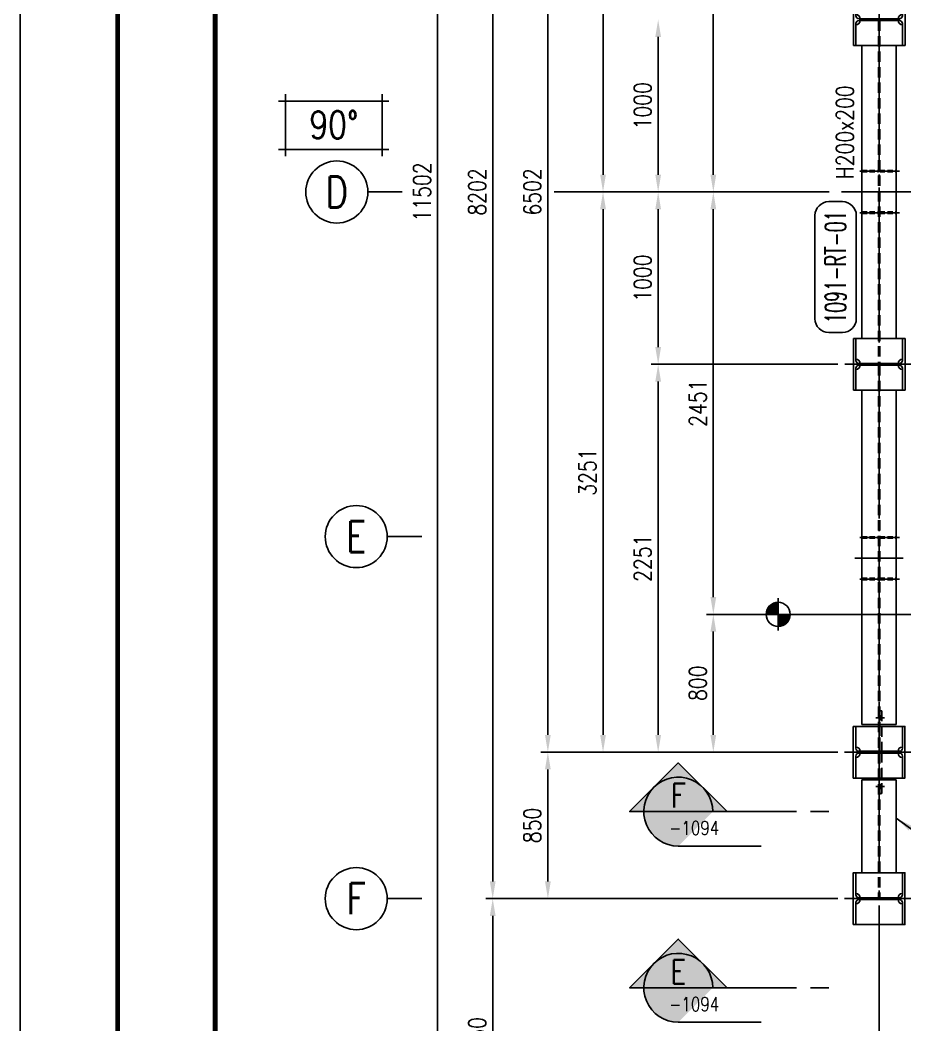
# Model space of a CAD drawing. Header units: millimetres. Extents: x 0 to 232280, y -26939 to 23794.
# Drawn here: x 91015 to 96150, y 8625 to 14456 of the extents above; entities that cross this region are included whole.
import ezdxf
from ezdxf.enums import TextEntityAlignment as Align

# ---------------------------------------------------------------- set-up
doc = ezdxf.new("R2010")
doc.units = ezdxf.units.MM
doc.header["$LTSCALE"] = 30
doc.linetypes.add('JNK-CENTER', pattern=[34, 30, -1.5, 1, -1.5])
doc.linetypes.add('JNK-HIDDEN', pattern=[3, 2, -1])
for name, color, linetype in [('CEN-R', 1, 'JNK-CENTER'), ('CON-C', 4, 'Continuous'), ('CON-G', 3, 'Continuous'), ('CON-W', 7, 'Continuous'), ('CON-Y', 2, 'Continuous'), ('Dim-W', 7, 'Continuous'), ('HID-Y', 2, 'JNK-HIDDEN'), ('STL-OBJT', 7, 'Continuous')]:
    doc.layers.add(name, color=color, linetype=linetype)
doc.styles.add('SIMPLEX', font='simplex.shx', dxfattribs={"width": 0.8})
doc.dimstyles.new('DIM40', dxfattribs={"dimscale": 40, "dimtxt": 2.5, "dimasz": 2.5, "dimexe": 1, "dimexo": 1, "dimgap": 1, "dimtad": 1, "dimdec": 0, "dimdsep": 46, "dimtxsty": 'SIMPLEX', "dimcen": 0, "dimclrd": 7, "dimclre": 7, "dimclrt": 2, "dimadec": 1, "dimazin": 2, "dimtfac": 1, "dimtdec": 0, "dimtix": 1, "dimtmove": 2, "dimatfit": 2, "dimfxl": 1, "dimtolj": 1, "dimtzin": 0, "dimarcsym": 1})

# ---------------------------------------------------------------- blocks, each defined once
blk = doc.blocks.new('TITLE')
at = {"color": 7}
blk.add_line((0, 0), (0, 594.8536585365848), dxfattribs=at)
at = {"color": 7, "const_width": 0.7073170731707307}
for points in [[(14.14634146340063, 577.1707317073162), (14.14634146340063, 17.68292682926827)], [(28.29268292683742, 17.68292682926827), (28.29268292683742, 577.5243902439012)]]:
    blk.add_lwpolyline(points, dxfattribs=at)
blk = doc.blocks.new('*D1491')
at = {"layer": 'DEFPOINTS', "color": 0, "transparency": 16777216}
for p in [(95037.92447781574, 15909.904196635), (95037.92447781574, 13458.90419663489), (95749.84602613887, 13458.90419663489)]:
    blk.add_point(p, dxfattribs=at)
at = {"layer": 'Dim-W', "color": 7, "linetype": 'ByBlock', "lineweight": -2, "transparency": 16777216}
for p, q in [((95037.92447781574, 15809.904196635), (95037.92447781574, 13558.90419663489)), ((95709.84602613887, 13458.90419663489), (94997.92447781574, 13458.90419663489))]:
    blk.add_line(p, q, dxfattribs=at)
at = {"layer": 'Dim-W', "color": 7, "transparency": 16777216}
for points in [[(95021.25781114907, 15809.904196635), (95054.59114448242, 15809.904196635), (95037.92447781574, 15909.904196635)], [(95021.25781114907, 13558.90419663489), (95054.59114448242, 13558.90419663489), (95037.92447781574, 13458.90419663489)]]:
    blk.add_solid(points, dxfattribs=at)
at = {"layer": 'Dim-W', "color": 2, "transparency": 16777216, "insert": (94947.92447781574, 14684.40419663497), "char_height": 100, "attachment_point": 5, "rotation": 90, "style": 'SIMPLEX'}
blk.add_mtext('\\A1;2451', dxfattribs=at)
blk = doc.blocks.new('*D1492')
at = {"layer": 'DEFPOINTS', "color": 0, "transparency": 16777216}
for p in [(95037.92447781574, 11007.90419663478), (98277.84602612417, 11007.90419663478), (95799.84602614603, 10207.9041966349)]:
    blk.add_point(p, dxfattribs=at)
at = {"layer": 'Dim-W', "color": 7, "linetype": 'ByBlock', "lineweight": -2, "transparency": 16777216}
for p, q in [((98237.84602612417, 11007.90419663478), (94997.92447781574, 11007.90419663478)), ((95037.92447781574, 10307.9041966349), (95037.92447781574, 10907.90419663478)), ((95759.84602614603, 10207.9041966349), (94997.92447781574, 10207.9041966349))]:
    blk.add_line(p, q, dxfattribs=at)
at = {"layer": 'Dim-W', "color": 7, "transparency": 16777216}
for points in [[(95021.25781114907, 10907.90419663478), (95054.59114448242, 10907.90419663478), (95037.92447781574, 11007.90419663478)], [(95021.25781114907, 10307.9041966349), (95054.59114448242, 10307.9041966349), (95037.92447781574, 10207.9041966349)]]:
    blk.add_solid(points, dxfattribs=at)
at = {"layer": 'Dim-W', "color": 2, "transparency": 16777216, "insert": (94947.92447781574, 10607.90419663486), "char_height": 100, "attachment_point": 5, "rotation": 90, "style": 'SIMPLEX'}
blk.add_mtext('\\A1;800', dxfattribs=at)
blk = doc.blocks.new('*D1493')
at = {"layer": 'DEFPOINTS', "color": 0, "transparency": 16777216}
for p in [(95037.92447781574, 13458.90419663489), (95749.84602613887, 13458.90419663489), (95037.92447781574, 11007.90419663478)]:
    blk.add_point(p, dxfattribs=at)
at = {"layer": 'Dim-W', "color": 7, "linetype": 'ByBlock', "lineweight": -2, "transparency": 16777216}
for p, q in [((95709.84602613887, 13458.90419663489), (94997.92447781574, 13458.90419663489)), ((95037.92447781574, 11107.90419663478), (95037.92447781574, 13358.90419663489))]:
    blk.add_line(p, q, dxfattribs=at)
at = {"layer": 'Dim-W', "color": 7, "transparency": 16777216}
for points in [[(95021.25781114907, 13358.90419663489), (95054.59114448242, 13358.90419663489), (95037.92447781574, 13458.90419663489)], [(95021.25781114907, 11107.90419663478), (95054.59114448242, 11107.90419663478), (95037.92447781574, 11007.90419663478)]]:
    blk.add_solid(points, dxfattribs=at)
at = {"layer": 'Dim-W', "color": 2, "transparency": 16777216, "insert": (94947.92447781574, 12233.40419663485), "char_height": 100, "attachment_point": 5, "rotation": 90, "style": 'SIMPLEX'}
blk.add_mtext('\\A1;2451', dxfattribs=at)
blk = doc.blocks.new('*D1494')
at = {"layer": 'DEFPOINTS', "color": 0, "transparency": 16777216}
for p in [(95799.84602614603, 16709.90419663489), (94397.92447781574, 13458.90419663489), (95749.84602613887, 13458.90419663489)]:
    blk.add_point(p, dxfattribs=at)
at = {"layer": 'Dim-W', "color": 7, "linetype": 'ByBlock', "lineweight": -2, "transparency": 16777216}
for p, q in [((95759.84602614603, 16709.90419663489), (94357.92447781574, 16709.90419663489)), ((94397.92447781574, 16609.90419663489), (94397.92447781574, 13558.90419663489)), ((95709.84602613887, 13458.90419663489), (94357.92447781574, 13458.90419663489))]:
    blk.add_line(p, q, dxfattribs=at)
at = {"layer": 'Dim-W', "color": 7, "transparency": 16777216}
for points in [[(94381.25781114907, 16609.90419663489), (94414.59114448242, 16609.90419663489), (94397.92447781574, 16709.90419663489)], [(94381.25781114907, 13558.90419663489), (94414.59114448242, 13558.90419663489), (94397.92447781574, 13458.90419663489)]]:
    blk.add_solid(points, dxfattribs=at)
at = {"layer": 'Dim-W', "color": 2, "transparency": 16777216, "insert": (94307.92447781574, 15084.40419663489), "char_height": 100, "attachment_point": 5, "rotation": 90, "style": 'SIMPLEX'}
blk.add_mtext('\\A1;3251', dxfattribs=at)
blk = doc.blocks.new('*D1495')
at = {"layer": 'DEFPOINTS', "color": 0, "transparency": 16777216}
for p in [(94397.92447781574, 13458.90419663489), (95749.84602613887, 13458.90419663489), (95799.84602614603, 10207.9041966349)]:
    blk.add_point(p, dxfattribs=at)
at = {"layer": 'Dim-W', "color": 7, "linetype": 'ByBlock', "lineweight": -2, "transparency": 16777216}
for p, q in [((95709.84602613887, 13458.90419663489), (94357.92447781574, 13458.90419663489)), ((94397.92447781574, 10307.9041966349), (94397.92447781574, 13358.90419663489)), ((95759.84602614603, 10207.9041966349), (94357.92447781574, 10207.9041966349))]:
    blk.add_line(p, q, dxfattribs=at)
at = {"layer": 'Dim-W', "color": 7, "transparency": 16777216}
for points in [[(94381.25781114907, 13358.90419663489), (94414.59114448242, 13358.90419663489), (94397.92447781574, 13458.90419663489)], [(94381.25781114907, 10307.9041966349), (94414.59114448242, 10307.9041966349), (94397.92447781574, 10207.9041966349)]]:
    blk.add_solid(points, dxfattribs=at)
at = {"layer": 'Dim-W', "color": 2, "transparency": 16777216, "insert": (94307.92447781574, 11833.40419663489), "char_height": 100, "attachment_point": 5, "rotation": 90, "style": 'SIMPLEX'}
blk.add_mtext('\\A1;3251', dxfattribs=at)
blk = doc.blocks.new('*D1496')
at = {"layer": 'DEFPOINTS', "color": 0, "transparency": 16777216}
for p in [(95799.84602614603, 16709.90419663489), (94077.92447781574, 10207.90419663489), (95799.84602614603, 10207.90419663489)]:
    blk.add_point(p, dxfattribs=at)
at = {"layer": 'Dim-W', "color": 7, "linetype": 'ByBlock', "lineweight": -2, "transparency": 16777216}
for p, q in [((95759.84602614603, 16709.90419663489), (94037.92447781574, 16709.90419663489)), ((94077.92447781574, 16609.90419663489), (94077.92447781574, 10307.90419663489)), ((95759.84602614603, 10207.90419663489), (94037.92447781574, 10207.90419663489))]:
    blk.add_line(p, q, dxfattribs=at)
at = {"layer": 'Dim-W', "color": 7, "transparency": 16777216}
for points in [[(94061.25781114907, 16609.90419663489), (94094.59114448242, 16609.90419663489), (94077.92447781574, 16709.90419663489)], [(94061.25781114907, 10307.90419663489), (94094.59114448242, 10307.90419663489), (94077.92447781574, 10207.90419663489)]]:
    blk.add_solid(points, dxfattribs=at)
at = {"layer": 'Dim-W', "color": 2, "transparency": 16777216, "insert": (93987.92447781574, 13458.90419663489), "char_height": 100, "attachment_point": 5, "rotation": 90, "style": 'SIMPLEX'}
blk.add_mtext('\\A1;6502', dxfattribs=at)
blk = doc.blocks.new('*D1497')
at = {"layer": 'DEFPOINTS', "color": 0, "transparency": 16777216}
for p in [(95799.84602614603, 10207.90419663489), (94077.92447781574, 9357.904196634889), (95799.84602614606, 9357.904196634887)]:
    blk.add_point(p, dxfattribs=at)
at = {"layer": 'Dim-W', "color": 7, "linetype": 'ByBlock', "lineweight": -2, "transparency": 16777216}
for p, q in [((95759.84602614603, 10207.90419663489), (94037.92447781574, 10207.90419663489)), ((94077.92447781574, 10107.90419663489), (94077.92447781574, 9457.904196634889)), ((95759.84602614606, 9357.904196634887), (94037.92447781574, 9357.904196634889))]:
    blk.add_line(p, q, dxfattribs=at)
at = {"layer": 'Dim-W', "color": 7, "transparency": 16777216}
for points in [[(94061.25781114907, 10107.90419663489), (94094.59114448242, 10107.90419663489), (94077.92447781574, 10207.90419663489)], [(94061.25781114907, 9457.904196634889), (94094.59114448242, 9457.904196634889), (94077.92447781574, 9357.904196634889)]]:
    blk.add_solid(points, dxfattribs=at)
at = {"layer": 'Dim-W', "color": 2, "transparency": 16777216, "insert": (93987.92447781574, 9782.904196634903), "char_height": 100, "attachment_point": 5, "rotation": 90, "style": 'SIMPLEX'}
blk.add_mtext('\\A1;850', dxfattribs=at)
blk = doc.blocks.new('*D1499')
at = {"layer": 'DEFPOINTS', "color": 0, "transparency": 16777216}
for p in [(95799.84602614606, 17559.90419663489), (93757.92447781574, 9357.904196634889), (95799.84602614606, 9357.904196634887)]:
    blk.add_point(p, dxfattribs=at)
at = {"layer": 'Dim-W', "color": 7, "linetype": 'ByBlock', "lineweight": -2, "transparency": 16777216}
for p, q in [((95759.84602614606, 17559.90419663489), (93717.92447781574, 17559.90419663489)), ((93757.92447781574, 17459.90419663489), (93757.92447781574, 9457.904196634889)), ((95759.84602614606, 9357.904196634887), (93717.92447781574, 9357.904196634889))]:
    blk.add_line(p, q, dxfattribs=at)
at = {"layer": 'Dim-W', "color": 7, "transparency": 16777216}
for points in [[(93741.25781114907, 17459.90419663489), (93774.59114448242, 17459.90419663489), (93757.92447781574, 17559.90419663489)], [(93741.25781114907, 9457.904196634889), (93774.59114448242, 9457.904196634889), (93757.92447781574, 9357.904196634889)]]:
    blk.add_solid(points, dxfattribs=at)
at = {"layer": 'Dim-W', "color": 2, "transparency": 16777216, "insert": (93667.92447781574, 13458.90419663489), "char_height": 100, "attachment_point": 5, "rotation": 90, "style": 'SIMPLEX'}
blk.add_mtext('\\A1;8202', dxfattribs=at)
blk = doc.blocks.new('*D1500')
at = {"layer": 'DEFPOINTS', "color": 0, "transparency": 16777216}
for p in [(95799.84602614606, 9357.904196634887), (93757.92447781574, 7707.90419663489), (106769.8460261437, 7707.904196634887)]:
    blk.add_point(p, dxfattribs=at)
at = {"layer": 'Dim-W', "color": 7, "linetype": 'ByBlock', "lineweight": -2, "transparency": 16777216}
for p, q in [((95759.84602614606, 9357.904196634887), (93717.92447781574, 9357.904196634889)), ((93757.92447781574, 9257.904196634889), (93757.92447781574, 7807.90419663489)), ((106729.8460261437, 7707.904196634887), (93717.92447781574, 7707.90419663489))]:
    blk.add_line(p, q, dxfattribs=at)
at = {"layer": 'Dim-W', "color": 7, "transparency": 16777216}
for points in [[(93741.25781114907, 9257.904196634889), (93774.59114448242, 9257.904196634889), (93757.92447781574, 9357.904196634889)], [(93741.25781114907, 7807.90419663489), (93774.59114448242, 7807.90419663489), (93757.92447781574, 7707.90419663489)]]:
    blk.add_solid(points, dxfattribs=at)
at = {"layer": 'Dim-W', "color": 2, "transparency": 16777216, "insert": (93667.92447781574, 8532.904196634905), "char_height": 100, "attachment_point": 5, "rotation": 90, "style": 'SIMPLEX'}
blk.add_mtext('\\A1;1650', dxfattribs=at)
blk = doc.blocks.new('*D1502')
at = {"layer": 'DEFPOINTS', "color": 0, "transparency": 16777216}
for p in [(106769.8460261437, 19209.90419663489), (93437.92447781574, 7707.90419663489), (106769.8460261437, 7707.904196634887)]:
    blk.add_point(p, dxfattribs=at)
at = {"layer": 'Dim-W', "color": 7, "linetype": 'ByBlock', "lineweight": -2, "transparency": 16777216}
for p, q in [((106729.8460261437, 19209.90419663489), (93397.92447781574, 19209.90419663489)), ((93437.92447781574, 19109.90419663489), (93437.92447781574, 7807.90419663489)), ((106729.8460261437, 7707.904196634887), (93397.92447781574, 7707.90419663489))]:
    blk.add_line(p, q, dxfattribs=at)
at = {"layer": 'Dim-W', "color": 7, "transparency": 16777216}
for points in [[(93421.25781114907, 19109.90419663489), (93454.59114448242, 19109.90419663489), (93437.92447781574, 19209.90419663489)], [(93421.25781114907, 7807.90419663489), (93454.59114448242, 7807.90419663489), (93437.92447781574, 7707.90419663489)]]:
    blk.add_solid(points, dxfattribs=at)
at = {"layer": 'Dim-W', "color": 2, "transparency": 16777216, "insert": (93347.92447781574, 13458.90419663489), "char_height": 100, "attachment_point": 5, "rotation": 90, "style": 'SIMPLEX'}
blk.add_mtext('\\A1;11502', dxfattribs=at)
blk = doc.blocks.new('col-line')
at = {"layer": 'CON-Y'}
blk.add_line((0, 3), (0, 8), dxfattribs=at)
blk.add_circle((0, 12.5), 4.5, dxfattribs=at)
at = {"layer": 'CON-C', "style": 'SIMPLEX', "width": 0.8}
blk.add_attdef('1', text='', height=4.5, dxfattribs=at).set_placement((0, 12.5), align=Align.MIDDLE_CENTER)
blk = doc.blocks.new('NORTH-AG')
at = {"layer": 'CON-Y'}
for p, q in [((-6.999999999999996, 4.5), (-6.999999999999996, -4.5)), ((7.000000000000007, 4.500000000000002), (7, -4.5)), ((-8, 3.5), (8, 3.5)), ((-8, -3.499999999999999), (8, -3.5))]:
    blk.add_line(p, q, dxfattribs=at)
at = {"layer": 'CON-C', "style": 'SIMPLEX', "width": 0.8}
blk.add_attdef('0', text='', height=4, dxfattribs=at).set_placement((0, -2.06), align=Align.CENTER)
blk = doc.blocks.new('DUCT-TAG')
at = {"layer": 'CON-G'}
blk.add_lwpolyline([(-9.490000000000007, -1), (-9.489999999999979, 1, -0.414213562373095), (-7.489999999999979, 3), (7.489999999999982, 3, -0.414213562373095), (9.489999999999982, 1), (9.489999999999982, -1, -0.414213562373095), (7.489999999999982, -3), (-7.490000000000007, -3, -0.4142135623730971)], format="xyb", close=True, dxfattribs=at)
at = {"layer": 'CON-G', "style": 'SIMPLEX', "width": 1.246304347826088}
blk.add_attdef('NAME', text='', height=3, dxfattribs=at).set_placement((-8.190000000000007, -1.5), (8.19000000000001, -1.5), align=Align.FIT)
at = {"layer": 'CON-Y', "style": 'SIMPLEX'}
blk.add_attdef('ELEVATION', text='', height=2, dxfattribs=at).set_placement((-1.243449787580175e-14, -6.02), align=Align.CENTER)
blk = doc.blocks.new('*D1484')
at = {"layer": 'DEFPOINTS', "color": 0, "transparency": 16777216}
for p in [(98402.84602612423, 10207.90419663489), (95999.84602614603, 9357.904196634887), (98402.84602612423, 6669.760850794666)]:
    blk.add_point(p, dxfattribs=at)
at = {"layer": 'Dim-W', "color": 7, "linetype": 'ByBlock', "lineweight": -2, "transparency": 16777216}
for p, q in [((98402.84602612423, 10167.90419663489), (98402.84602612423, 6629.760850794666)), ((95999.84602614603, 9317.904196634887), (95999.84602614603, 6629.760850794666)), ((96099.84602614603, 6669.760850794666), (98302.84602612423, 6669.760850794666))]:
    blk.add_line(p, q, dxfattribs=at)
at = {"layer": 'Dim-W', "color": 7, "transparency": 16777216}
for points in [[(96099.84602614603, 6686.427517461333), (96099.84602614603, 6653.094184127999), (95999.84602614603, 6669.760850794666)], [(98302.84602612423, 6686.427517461333), (98302.84602612423, 6653.094184127999), (98402.84602612423, 6669.760850794666)]]:
    blk.add_solid(points, dxfattribs=at)
at = {"layer": 'Dim-W', "color": 2, "transparency": 16777216, "insert": (97201.34602613513, 6759.760850794666), "char_height": 100, "attachment_point": 5, "style": 'SIMPLEX'}
blk.add_mtext('\\A1;2403', dxfattribs=at)
blk = doc.blocks.new('SECMARK1')
at = {"layer": 'CON-Y'}
h = blk.add_hatch(color=256, dxfattribs=at)
edge = h.paths.add_edge_path()
edge.add_line((21.82666666666668, 7.071067811865485), (18.29113276073393, 3.535533905932776))
edge.add_arc((21.82666666666668, 4.707345624410664e-14), 5.000000000000002, 44.99999999999977, 135.0000000000001, ccw=False)
edge.add_line((25.36220057259943, 3.535533905932773), (21.82666666666668, 7.071067811865485))
h = blk.add_hatch(color=256, dxfattribs=at)
edge = h.paths.add_edge_path()
edge.add_line((14.75559885480128, 4.707345624410664e-14), (16.82666666666668, 1.689559442740931e-14))
edge.add_arc((21.82666666666668, 4.618527782440651e-14), 5, 135.0000000000001, 180.0000000000003, ccw=False)
edge.add_line((18.29113276073393, 3.535533905932776), (14.75559885480128, 4.707345624410664e-14))
edge = h.paths.add_edge_path()
edge.add_arc((21.82666666666668, 4.736951571734001e-14), 5, 270, 540.0000000000005)
h = blk.add_hatch(color=256, dxfattribs=at)
edge = h.paths.add_edge_path()
edge.add_line((26.82666666666668, 4.332076805060308e-14), (28.89773447853207, 4.736951571734001e-14))
edge.add_line((28.89773447853207, 4.736951571734001e-14), (25.36220057259943, 3.535533905932773))
edge.add_arc((21.82666666666668, 4.951594689828198e-14), 5, -1.1368683772161603e-13, 44.999999999999716, ccw=False)
at = {"layer": 'CON-C'}
blk.add_line((0, 0), (2.633333333333307, 0), dxfattribs=at)
blk.add_lwpolyline([(4.666666666666639, 0), (28.89773447853207, 4.736951571734001e-14), (21.82666666666668, 7.071067811865485), (14.75559885480128, 4.736951571734001e-14)], dxfattribs=at)
at = {"layer": 'CON-Y'}
blk.add_line((21.82666666666668, -4.999999999999953), (9.823333333333341, -4.999999999999953), dxfattribs=at)
blk.add_arc((21.82666666666668, 4.736951571734001e-14), 5, 270, 180.0000000000004, dxfattribs=at)
at = {"layer": 'CON-C', "style": 'SIMPLEX', "width": 0.8}
blk.add_attdef('TAG', text='', height=3.5, dxfattribs=at).set_placement((21.80333333333334, 0.5800000000000568), align=Align.CENTER)
at = {"layer": 'CON-Y', "style": 'SIMPLEX', "width": 0.8}
blk.add_attdef('H0000-0000', text='', height=2, dxfattribs=at).set_placement((24.66333333333334, -3.379999999999943), align=Align.RIGHT)
blk = doc.blocks.new('A$C719F1443')
at = {"layer": 'CON-G'}
for p, q in [((299.9999781971565, 300), (-2.180284354835749e-05, 300)), ((-2.180284354835749e-05, 300), (-2.180284354835749e-05, 285)), ((299.9999781971565, 285), (299.9999781971565, 300)), ((-2.180284354835749e-05, 285), (126.9999781971565, 285)), ((144.9999781971565, 267), (144.9999781971565, 33)), ((154.9999781971565, 33), (154.9999781971565, 267)), ((172.9999781971565, 285), (299.9999781971565, 285)), ((126.9999781971565, 15), (-2.180284354835749e-05, 15)), ((-2.180284354835749e-05, 15), (-2.180284354835749e-05, 0)), ((-2.180284354835749e-05, 0), (299.9999781971565, 0)), ((299.9999781971565, 15), (172.9999781971565, 15)), ((299.9999781971565, 0), (299.9999781971565, 15))]:
    blk.add_line(p, q, dxfattribs=at)
for centre, start, end in [((126.9999781971565, 267), 0, 90), ((172.9999781971565, 267), 90, 180), ((126.9999781971565, 33), 270, 0), ((172.9999781971565, 33), 180, 270)]:
    blk.add_arc(centre, 18, start, end, dxfattribs=at)
blk = doc.blocks.new('A$C31D04C86')
at = {"layer": 'CEN-R'}
for p, q in [((27.99978331081365, 245.5034359042584), (259.4428294294266, 245.5034359042584)), ((-0.0002166891936212778, 125.0016827243853), (279.9997833107846, 125.0016827243853)), ((27.99978331081365, 4.499929544977931), (259.4428294294194, 4.499929544977931))]:
    blk.add_line(p, q, dxfattribs=at)
at = {"layer": 'HID-Y', "ltscale": 0.5}
for p, q in [((39.9997833107991, 250.0034359042584), (135.9997833108355, 250.0034359042584)), ((39.9997833107991, 241.0034359042584), (135.9997833108355, 241.0034359042584)), ((143.9997833107918, 250.0034359042584), (239.9997833107918, 250.0034359042602)), ((143.9997833107918, 241.0034359042584), (239.9997833107918, 241.0034359042565)), ((39.9997833107991, 8.999929544977931), (135.9997833108355, 8.999929544977931)), ((143.9997833107918, 8.99992954497975), (239.9997833107918, 8.99992954497975)), ((39.9997833107991, -7.045502206892706e-05), (135.9997833108355, -7.045502206892706e-05)), ((143.9997833107918, -7.045502206892706e-05), (239.9997833107918, -7.045502388791647e-05))]:
    blk.add_line(p, q, dxfattribs=at)
blk = doc.blocks.new('FS-MARK')
h = blk.add_hatch(color=256)
edge = h.paths.add_edge_path()
edge.add_arc((0, 0), 1.75, 90, 180)
edge.add_line((-1.75, 0), (0, 0))
edge.add_line((0, 0), (0, 1.75))
h = blk.add_hatch(color=256)
edge = h.paths.add_edge_path()
edge.add_line((0, 0), (0, -1.75))
edge.add_arc((0, 0), 1.75, 270, 360)
edge.add_line((1.75, 0), (0, 0))
for p, q in [((0, 2.333333333333333), (0, -2.333333333333333)), ((2.333333333333333, 0), (-2.333333333333333, 0))]:
    blk.add_line(p, q)
blk.add_circle((0, 0), 1.75)
at = {"layer": 'CON-Y', "style": 'SIMPLEX', "width": 0.8}
blk.add_attdef('F.S.', (3.194782608695653, 0.9982608695652175), '', height=2.5, dxfattribs=at)
blk = doc.blocks.new('*D1475')
at = {"layer": 'DEFPOINTS', "color": 0, "transparency": 16777216}
for p in [(94717.92447781574, 14458.90419663489), (94717.92447781574, 13458.90419663489), (94717.92447781574, 13458.90419663489)]:
    blk.add_point(p, dxfattribs=at)
at = {"layer": 'Dim-W', "color": 7, "linetype": 'ByBlock', "lineweight": -2, "transparency": 16777216}
blk.add_line((94717.92447781574, 14358.90419663489), (94717.92447781574, 13558.90419663489), dxfattribs=at)
at = {"layer": 'Dim-W', "color": 7, "transparency": 16777216}
for points in [[(94701.25781114907, 14358.90419663489), (94734.59114448242, 14358.90419663489), (94717.92447781574, 14458.90419663489)], [(94701.25781114907, 13558.90419663489), (94734.59114448242, 13558.90419663489), (94717.92447781574, 13458.90419663489)]]:
    blk.add_solid(points, dxfattribs=at)
at = {"layer": 'Dim-W', "color": 2, "transparency": 16777216, "insert": (94627.92447781574, 13958.90419663491), "char_height": 100, "attachment_point": 5, "rotation": 90, "style": 'SIMPLEX', "bg_fill": 3, "box_fill_scale": 1.1, "bg_fill_color": 256, "bg_fill_true_color": 13158600, "bg_fill_transparency": 0}
blk.add_mtext('\\A1;1000', dxfattribs=at)
blk = doc.blocks.new('*D1476')
at = {"layer": 'DEFPOINTS', "color": 0, "transparency": 16777216}
for p in [(94717.92447781574, 12458.90419663489), (95800.49409237513, 12458.90419663489), (95799.84602614603, 10207.9041966349)]:
    blk.add_point(p, dxfattribs=at)
at = {"layer": 'Dim-W', "color": 7, "linetype": 'ByBlock', "lineweight": -2, "transparency": 16777216}
for p, q in [((95760.49409237513, 12458.90419663489), (94677.92447781574, 12458.90419663489)), ((94717.92447781574, 10307.9041966349), (94717.92447781574, 12358.90419663489)), ((95759.84602614603, 10207.9041966349), (94677.92447781574, 10207.9041966349))]:
    blk.add_line(p, q, dxfattribs=at)
at = {"layer": 'Dim-W', "color": 7, "transparency": 16777216}
for points in [[(94701.25781114907, 12358.90419663489), (94734.59114448242, 12358.90419663489), (94717.92447781574, 12458.90419663489)], [(94701.25781114907, 10307.9041966349), (94734.59114448242, 10307.9041966349), (94717.92447781574, 10207.9041966349)]]:
    blk.add_solid(points, dxfattribs=at)
at = {"layer": 'Dim-W', "color": 2, "transparency": 16777216, "insert": (94627.92447781574, 11333.40419663491), "char_height": 100, "attachment_point": 5, "rotation": 90, "style": 'SIMPLEX', "bg_fill": 3, "box_fill_scale": 1.1, "bg_fill_color": 256, "bg_fill_true_color": 13158600, "bg_fill_transparency": 0}
blk.add_mtext('\\A1;2251', dxfattribs=at)
blk = doc.blocks.new('*D1477')
at = {"layer": 'DEFPOINTS', "color": 0, "transparency": 16777216}
for p in [(94717.92447781574, 13458.90419663489), (94717.92447781574, 13458.90419663489), (94717.92447781574, 12458.90419663489)]:
    blk.add_point(p, dxfattribs=at)
at = {"layer": 'Dim-W', "color": 7, "linetype": 'ByBlock', "lineweight": -2, "transparency": 16777216}
blk.add_line((94717.92447781574, 12558.90419663489), (94717.92447781574, 13358.90419663489), dxfattribs=at)
at = {"layer": 'Dim-W', "color": 7, "transparency": 16777216}
for points in [[(94701.25781114907, 13358.90419663489), (94734.59114448242, 13358.90419663489), (94717.92447781574, 13458.90419663489)], [(94701.25781114907, 12558.90419663489), (94734.59114448242, 12558.90419663489), (94717.92447781574, 12458.90419663489)]]:
    blk.add_solid(points, dxfattribs=at)
at = {"layer": 'Dim-W', "color": 2, "transparency": 16777216, "insert": (94627.92447781574, 12958.90419663491), "char_height": 100, "attachment_point": 5, "rotation": 90, "style": 'SIMPLEX', "bg_fill": 3, "box_fill_scale": 1.1, "bg_fill_color": 256, "bg_fill_true_color": 13158600, "bg_fill_transparency": 0}
blk.add_mtext('\\A1;1000', dxfattribs=at)
blk = doc.blocks.new('A$C31283713')
at = {"layer": 'CON-G'}
for p, q in [((270, 0), (0, 0)), ((270, -300), (0, -300))]:
    blk.add_line(p, q, dxfattribs=at)
for centre, start, end in [((0, -145), 0, 90), ((0, -155), 270, 0), ((270, -145), 90, 180), ((270, -155), 180, 270)]:
    blk.add_arc(centre, 25, start, end, dxfattribs=at)

msp = doc.modelspace()

# ---------------------------------------------------------------- hatches: boundary and pattern name
at = {"layer": 'CON-W'}
h = msp.add_hatch(color=256, dxfattribs=at)
h.paths.add_polyline_path([(96003.8460373352, 10395.90419663489), (96015.8460373352, 10395.90419663488), (96015.8460373352, 10407.90419663489), (96003.8460373352, 10407.90419663489)])
h.paths.add_polyline_path([(95999.84603731782, 10395.90419663489), (96003.8460373352, 10395.90419663489), (96003.8460373352, 10407.90419663489), (95999.8460373104, 10407.90419663489)])
h.paths.add_polyline_path([(95995.84603733523, 10395.90419663489), (95999.84603731782, 10395.90419663489), (95999.84603731037, 10407.90419663489), (95995.84603733523, 10407.90419663488)])
h.paths.add_polyline_path([(95995.84603733523, 10407.90419663489), (95999.8460373104, 10407.90419663489), (95999.84603730359, 10418.90419663489), (95995.84603733523, 10418.90419663488)])
h.paths.add_polyline_path([(95999.84603731037, 10407.90419663489), (96003.8460373352, 10407.90419663489), (96003.8460373352, 10418.90419663489), (95999.84603730356, 10418.90419663488)])
h.paths.add_polyline_path([(96003.8460373352, 10407.90419663489), (96015.8460373352, 10407.90419663488), (96015.8460373352, 10418.90419663489), (96003.8460373352, 10418.90419663489)])
h = msp.add_hatch(color=256, dxfattribs=at)
h.paths.add_polyline_path([(96003.8460373352, 10019.90419663489), (96015.8460373352, 10019.90419663489), (96015.8460373352, 10007.90419663489), (96003.8460373352, 10007.90419663489)])
h.paths.add_polyline_path([(95999.84603731782, 10019.90419663489), (96003.8460373352, 10019.90419663489), (96003.8460373352, 10007.90419663489), (95999.8460373104, 10007.90419663488)])
h.paths.add_polyline_path([(95995.84603733523, 10019.90419663489), (95999.84603731782, 10019.90419663489), (95999.84603731037, 10007.90419663489), (95995.84603733523, 10007.90419663489)])
h.paths.add_polyline_path([(95995.84603733523, 10007.90419663489), (95999.8460373104, 10007.90419663489), (95999.84603730359, 9996.904196634887), (95995.84603733523, 9996.904196634894)])
h.paths.add_polyline_path([(95999.84603731037, 10007.90419663489), (96003.8460373352, 10007.90419663489), (96003.8460373352, 9996.904196634887), (95999.84603730356, 9996.904196634894)])
h.paths.add_polyline_path([(96003.8460373352, 10007.90419663489), (96015.8460373352, 10007.90419663489), (96015.8460373352, 9996.904196634887), (96003.8460373352, 9996.904196634887)])

# ---------------------------------------------------------------- linework, layer by layer
at = {"layer": 'CEN-R'}
for p, q in [((95999.84602614603, 17564.90419663489), (95999.84602614603, 9357.904196634887)), ((117081.8460261534, 13458.90419663489), (95749.84602613887, 13458.90419663489)), ((95800.49409237513, 12458.90419663489), (96200.49409237513, 12458.90419663489)), ((95980.8460373352, 10407.90419663488), (96030.8460373352, 10407.90419663488)), ((95799.84602614603, 10207.90419663489), (117031.8460261463, 10207.90419663489)), ((95980.8460373352, 10007.90419663489), (96030.8460373352, 10007.90419663489)), ((95799.84602614606, 9357.904196634887), (106061.8460261462, 9357.904196634887))]:
    msp.add_line(p, q, dxfattribs=at)
at = {"layer": 'CON-G'}
for p, q in [((95899.84602613884, 14308.90419663489), (95899.84602613884, 12608.90419663489)), ((96099.84602613882, 14308.90419663489), (96099.84602613884, 12608.90419663489)), ((95899.84602613884, 12308.90419663489), (95899.84602613884, 10367.90419663488)), ((96099.84602613884, 12308.90419663489), (96099.84602613884, 10367.90419663488)), ((96134.84602614603, 10357.90419663489), (95864.84602614603, 10357.90419663489)), ((95899.84602613884, 10367.90419663488), (96099.84603778084, 10367.90419663488)), ((96134.84602614603, 10057.90419663489), (95864.84602614603, 10057.90419663489)), ((95899.84602613887, 10047.90419663489), (95899.84602613884, 9507.904196634887)), ((95899.84602613884, 10047.90419663489), (96099.84603778084, 10047.90419663489)), ((96099.84602613882, 9507.904196634887), (96099.84602613884, 10047.90419663489)), ((96134.84602614603, 9507.904196634887), (95864.84602614603, 9507.904196634887)), ((96134.84602614603, 9207.904196634887), (95864.84602614603, 9207.904196634887))]:
    msp.add_line(p, q, dxfattribs=at)
for points in [[(95849.84602614603, 10357.90419663489), (95864.84602614603, 10357.90419663489), (95864.84602614603, 10230.90419663489, 0.414213562373095), (95882.84602614603, 10212.90419663489), (96116.84602614603, 10212.90419663489, 0.414213562373095), (96134.84602614603, 10230.90419663489), (96134.84602614603, 10357.90419663489), (96149.84602614603, 10357.90419663489), (96149.84602614603, 10057.90419663489), (96134.84602614603, 10057.90419663489), (96134.84602614603, 10184.90419663489, 0.414213562373095), (96116.84602614603, 10202.90419663489), (95882.84602614603, 10202.90419663489, 0.4142135623730949), (95864.84602614603, 10184.90419663489), (95864.84602614603, 10057.90419663489), (95849.84602614603, 10057.90419663489)], [(95849.84602614603, 9207.904196634887), (95864.84602614603, 9207.904196634887), (95864.84602614603, 9334.904196634887, -0.414213562373095), (95882.84602614603, 9352.904196634887), (96116.84602614603, 9352.904196634887, -0.414213562373095), (96134.84602614603, 9334.904196634887), (96134.84602614603, 9207.904196634887), (96149.84602614603, 9207.904196634887), (96149.84602614603, 9507.904196634887), (96134.84602614603, 9507.904196634887), (96134.84602614603, 9380.904196634887, -0.414213562373095), (96116.84602614603, 9362.904196634887), (95882.84602614603, 9362.904196634887, -0.4142135623730949), (95864.84602614603, 9380.904196634887), (95864.84602614603, 9507.904196634887), (95849.84602614603, 9507.904196634887)]]:
    msp.add_lwpolyline(points, format="xyb", close=True, dxfattribs=at)
for centre, start, end in [((95864.84602614603, 10212.90419663489), 0, 90), ((96134.84602614603, 10212.90419663489), 90, 180), ((95864.84602614603, 10202.90419663489), 270, 0), ((96134.84602614603, 10202.90419663489), 180, 270), ((95864.84602614603, 9362.904196634887), 0, 90), ((95864.84602614603, 9352.904196634887), 270, 0), ((96134.84602614603, 9362.904196634887), 90, 180), ((96134.84602614603, 9352.904196634887), 180, 270)]:
    msp.add_arc(centre, 25, start, end, dxfattribs=at)
at = {"layer": 'CON-W'}
msp.add_line((94397.92447781574, 13458.90419663489), (94113.5790811701, 13458.90419663489), dxfattribs=at)
at = {"layer": 'HID-Y'}
for p, q in [((95995.84602613887, 14453.90419663489), (95995.84602613887, 12463.90419663489)), ((96003.84602613884, 14453.90419663489), (96003.84602613882, 12463.90419663489)), ((95995.84602613887, 12453.90419663489), (95995.84602613887, 10212.90419663489)), ((96003.84602613884, 12453.90419663489), (96003.84602613884, 10212.90419663489)), ((96015.8460373352, 10418.90419663488), (95995.8460373352, 10418.90419663488)), ((96015.8460373352, 10395.90419663488), (95995.8460373352, 10395.90419663488)), ((95995.8460261389, 10202.90419663489), (95995.8460261389, 9362.904196634887)), ((96003.84602613884, 10202.90419663489), (96003.84602613884, 9362.904196634887)), ((96015.8460373352, 10019.90419663489), (95995.8460373352, 10019.90419663489)), ((96015.8460373352, 9996.904196634894), (95995.8460373352, 9996.904196634894))]:
    msp.add_line(p, q, dxfattribs=at)
for points in [[(96015.8460373352, 10212.90419663488), (96003.8460373352, 10212.90419663488), (96003.8460373352, 10447.90419663488), (96015.8460373352, 10447.90419663488)], [(96015.8460373352, 10202.90419663489), (96003.8460373352, 10202.90419663489), (96003.8460373352, 9967.904196634894), (96015.8460373352, 9967.904196634894)]]:
    msp.add_lwpolyline(points, close=True, dxfattribs=at)

# ---------------------------------------------------------------- block references
at = {"linetype": 'ByBlock', "xscale": 39.99999999599994, "yscale": 39.99999999599994, "zscale": 39.99999999599994}
msp.add_blockref('TITLE', (91015.14870566528, -4.805032391438372e-05), dxfattribs=at)
at = {"layer": 'CON-G'}
for name, p in [('A$C31283713', (95865.49409237513, 14608.90419663489)), ('A$C31283713', (95865.49409237513, 12608.90419663489)), ('A$C31D04C86', (95859.84624282803, 11208.40251390994))]:
    msp.add_blockref(name, p, dxfattribs=at)
at = {"layer": 'CON-G', "xscale": -1, "rotation": 180}
msp.add_blockref('A$C31D04C86', (95859.84624282805, 13583.90587935928), dxfattribs=at)
at = {"layer": 'CON-W'}
ref = msp.add_blockref('NORTH-AG', (92835.63426639572, 13846.22102281629), dxfattribs=dict(at, xscale=40, yscale=40, zscale=40, rotation=180))
ref.add_attrib('0', '90%%D', dxfattribs={"layer": 'CON-C', "height": 160, "style": 'SIMPLEX', "width": 0.8}).set_placement((92835.63426639572, 13768.6210228163), align=Align.CENTER)
ref = msp.add_blockref('col-line', (93353.12823474628, 13458.90419663675), dxfattribs=dict(at, xscale=-40, yscale=40, zscale=40, rotation=90))
ref.add_attrib('1', 'D', dxfattribs={"layer": 'CON-C', "height": 180, "style": 'SIMPLEX', "width": 0.8}).set_placement((92853.12823474628, 13458.90419663675), align=Align.MIDDLE_CENTER)
ref = msp.add_blockref('col-line', (93465.99056838162, 11458.90419663722), dxfattribs=dict(at, xscale=-40, yscale=40, zscale=40, rotation=90))
ref.add_attrib('1', 'E', dxfattribs={"layer": 'CON-C', "height": 180, "style": 'SIMPLEX', "width": 0.8}).set_placement((92965.99056838162, 11458.90419663722), align=Align.MIDDLE_CENTER)
ref = msp.add_blockref('SECMARK1', (95707.81493448446, 9863.171590635035), dxfattribs=dict(at, xscale=-40, yscale=40, zscale=40))
ref.add_attrib('H0000-0000', '-1094', dxfattribs={"layer": 'CON-Y', "height": 80.00000000000003, "style": 'SIMPLEX', "width": 0.8}).set_placement((95072.47936865903, 9727.971590635038), align=Align.RIGHT)
ref.add_attrib('TAG', 'F', dxfattribs={"layer": 'CON-C', "height": 140, "style": 'SIMPLEX', "width": 0.8}).set_placement((94835.68160115115, 9886.371590635032), align=Align.CENTER)
ref = msp.add_blockref('col-line', (93465.99056838162, 9357.90419663768), dxfattribs=dict(at, xscale=-40, yscale=40, zscale=40, rotation=90))
ref.add_attrib('1', 'F', dxfattribs={"layer": 'CON-C', "height": 180, "style": 'SIMPLEX', "width": 0.8}).set_placement((92965.99056838162, 9357.90419663768), align=Align.MIDDLE_CENTER)
ref = msp.add_blockref('SECMARK1', (95707.81493448446, 8840.657695559928), dxfattribs=dict(at, xscale=-40, yscale=40, zscale=40))
ref.add_attrib('H0000-0000', '-1094', dxfattribs={"layer": 'CON-Y', "height": 80, "style": 'SIMPLEX', "width": 0.8}).set_placement((95072.47936865903, 8705.457695559931), align=Align.RIGHT)
ref.add_attrib('TAG', 'E', dxfattribs={"layer": 'CON-C', "height": 140, "style": 'SIMPLEX', "width": 0.8}).set_placement((94835.68160115117, 8863.857695559926), align=Align.CENTER)
at = {"layer": 'Dim-W', "xscale": -1, "rotation": 90}
msp.add_blockref('A$C719F1443', (96150.49409237513, 14608.90417483204), dxfattribs=at)
at = {"layer": 'Dim-W', "rotation": 90}
msp.add_blockref('A$C719F1443', (96150.49409237513, 12308.90421843774), dxfattribs=at)
at = {"layer": 'STL-OBJT'}
ref = msp.add_blockref('DUCT-TAG', (95747.84444573522, 13023.19561945983), dxfattribs=dict(at, xscale=-40, yscale=40, zscale=40, rotation=270))
ref.add_attrib('NAME', '1091-RT-01', dxfattribs={"layer": 'CON-G', "height": 120, "rotation": 90, "style": 'SIMPLEX', "width": 0.609893617021301}).set_placement((95807.84444573522, 12695.59561945974), (95807.84444573522, 13350.79561945976), align=Align.FIT)
at = {"layer": 'STL-OBJT', "xscale": 40, "yscale": 40, "zscale": 40}
msp.add_blockref('FS-MARK', (95414.32384850614, 11007.90419663478), dxfattribs=at)

# ---------------------------------------------------------------- texts
at = {"layer": 'CON-Y', "style": 'SIMPLEX', "width": 0.8}
msp.add_text('H200x200', height=100, rotation=90, dxfattribs=at).set_placement((95851.6993840175, 13532.47723927908))

# ---------------------------------------------------------------- dimensions: what is measured, and where the dimension line sits
at = {"layer": 'Dim-W'}
for base, p1, p2, angle, picture, middle in [((93437.92447781574, 7707.90419663489), (106769.8460261437, 19209.90419663489), (106769.8460261437, 7707.904196634887), 90, '*D1502', (93437.92447781574, 13458.90419663489)), ((93757.92447781574, 9357.904196634889), (95799.84602614606, 17559.90419663489), (95799.84602614606, 9357.904196634887), 90, '*D1499', (93757.92447781574, 13458.90419663489)), ((94077.92447781574, 10207.90419663489), (95799.84602614603, 16709.90419663489), (95799.84602614603, 10207.90419663489), 90, '*D1496', (94077.92447781574, 13458.90419663489)), ((94397.92447781574, 13458.90419663489), (95799.84602614603, 16709.90419663489), (95749.84602613887, 13458.90419663489), 90, '*D1494', (94397.92447781574, 15084.40419663489)), ((94397.92447781574, 13458.90419663489), (95799.84602614603, 10207.9041966349), (95749.84602613887, 13458.90419663489), 270, '*D1495', (94397.92447781574, 11833.40419663489))]:
    dim = msp.add_linear_dim(base=base, p1=p1, p2=p2, angle=angle, dimstyle='DIM40', override={"dimtmove": 0}, dxfattribs=at)
    dim.commit()
    dim.dimension.update_dxf_attribs({"geometry": picture, "text_midpoint": middle, "dimtype": 160})
for base, p1, p2, angle, picture, middle in [((95037.92447781574, 13458.90419663489), (95037.92447781574, 15909.904196635), (95749.84602613887, 13458.90419663489), 90, '*D1491', (94947.92447781574, 14684.40419663497)), ((95037.92447781574, 11007.90419663478), (95799.84602614603, 10207.9041966349), (98277.84602612417, 11007.90419663478), 270, '*D1492', (94947.92447781574, 10607.90419663486)), ((94077.92447781574, 9357.904196634889), (95799.84602614603, 10207.90419663489), (95799.84602614606, 9357.904196634887), 90, '*D1497', (93987.92447781574, 9782.904196634903)), ((93757.92447781574, 7707.90419663489), (95799.84602614606, 9357.904196634887), (106769.8460261437, 7707.904196634887), 90, '*D1500', (93667.92447781574, 8532.904196634905))]:
    dim = msp.add_linear_dim(base=base, p1=p1, p2=p2, angle=angle, dimstyle='DIM40', override={"dimtmove": 0}, dxfattribs=at)
    dim.commit()
    dim.dimension.update_dxf_attribs({"geometry": picture, "text_midpoint": middle})
dim = msp.add_linear_dim(base=(95037.92447781574, 13458.90419663489), p1=(95037.92447781574, 11007.90419663478), p2=(95749.84602613887, 13458.90419663489), angle=270, dimstyle='DIM40', dxfattribs=at)
dim.commit()
dim.dimension.update_dxf_attribs({"geometry": '*D1493', "text_midpoint": (94947.92447781574, 12233.40419663485)})
dim = msp.add_linear_dim(base=(98402.84602612423, 6669.760850794666), p1=(95999.84602614603, 9357.904196634887), p2=(98402.84602612423, 10207.90419663489), dimstyle='DIM40', dxfattribs=at)
dim.commit()
dim.dimension.update_dxf_attribs({"geometry": '*D1484', "text_midpoint": (97201.34602613513, 6759.760850794666)})

# ---------------------------------------------------------------- leaders
msp.add_leader([(96099.84602613882, 9825.360755801315), (96286.88636399774, 9689.059839580708)], dimstyle='DIM40', override={"dimgap": 1, "dimtad": 0}, dxfattribs=at)

# ---------------------------------------------------------------- next in the draw order: dimensions: what is measured, and where the dimension line sits
for base, p1, p2, angle, picture, middle in [((94717.92447781574, 13458.90419663489), (94717.92447781574, 14458.90419663489), (94717.92447781574, 13458.90419663489), 90, '*D1475', (94627.92447781574, 13958.90419663491)), ((94717.92447781574, 12458.90419663489), (95799.84602614603, 10207.9041966349), (95800.49409237513, 12458.90419663489), 270, '*D1476', (94627.92447781574, 11333.40419663491))]:
    dim = msp.add_linear_dim(base=base, p1=p1, p2=p2, angle=angle, dimstyle='DIM40', override={"dimdec": 1, "dimtdec": 1, "dimtix": 0, "dimtmove": 0, "dimtfill": 1}, dxfattribs=at)
    dim.commit()
    dim.dimension.update_dxf_attribs({"geometry": picture, "text_midpoint": middle})

# ---------------------------------------------------------------- next in the draw order: dimensions: what is measured, and where the dimension line sits
dim = msp.add_linear_dim(base=(94717.92447781574, 13458.90419663489), p1=(94717.92447781574, 12458.90419663489), p2=(94717.92447781574, 13458.90419663489), angle=270, dimstyle='DIM40', override={"dimdec": 1, "dimtdec": 1, "dimtix": 0, "dimtmove": 0, "dimtfill": 1}, dxfattribs=at)
dim.commit()
dim.dimension.update_dxf_attribs({"geometry": '*D1477', "text_midpoint": (94627.92447781574, 12958.90419663491)})

doc.saveas('drawing.dxf')
